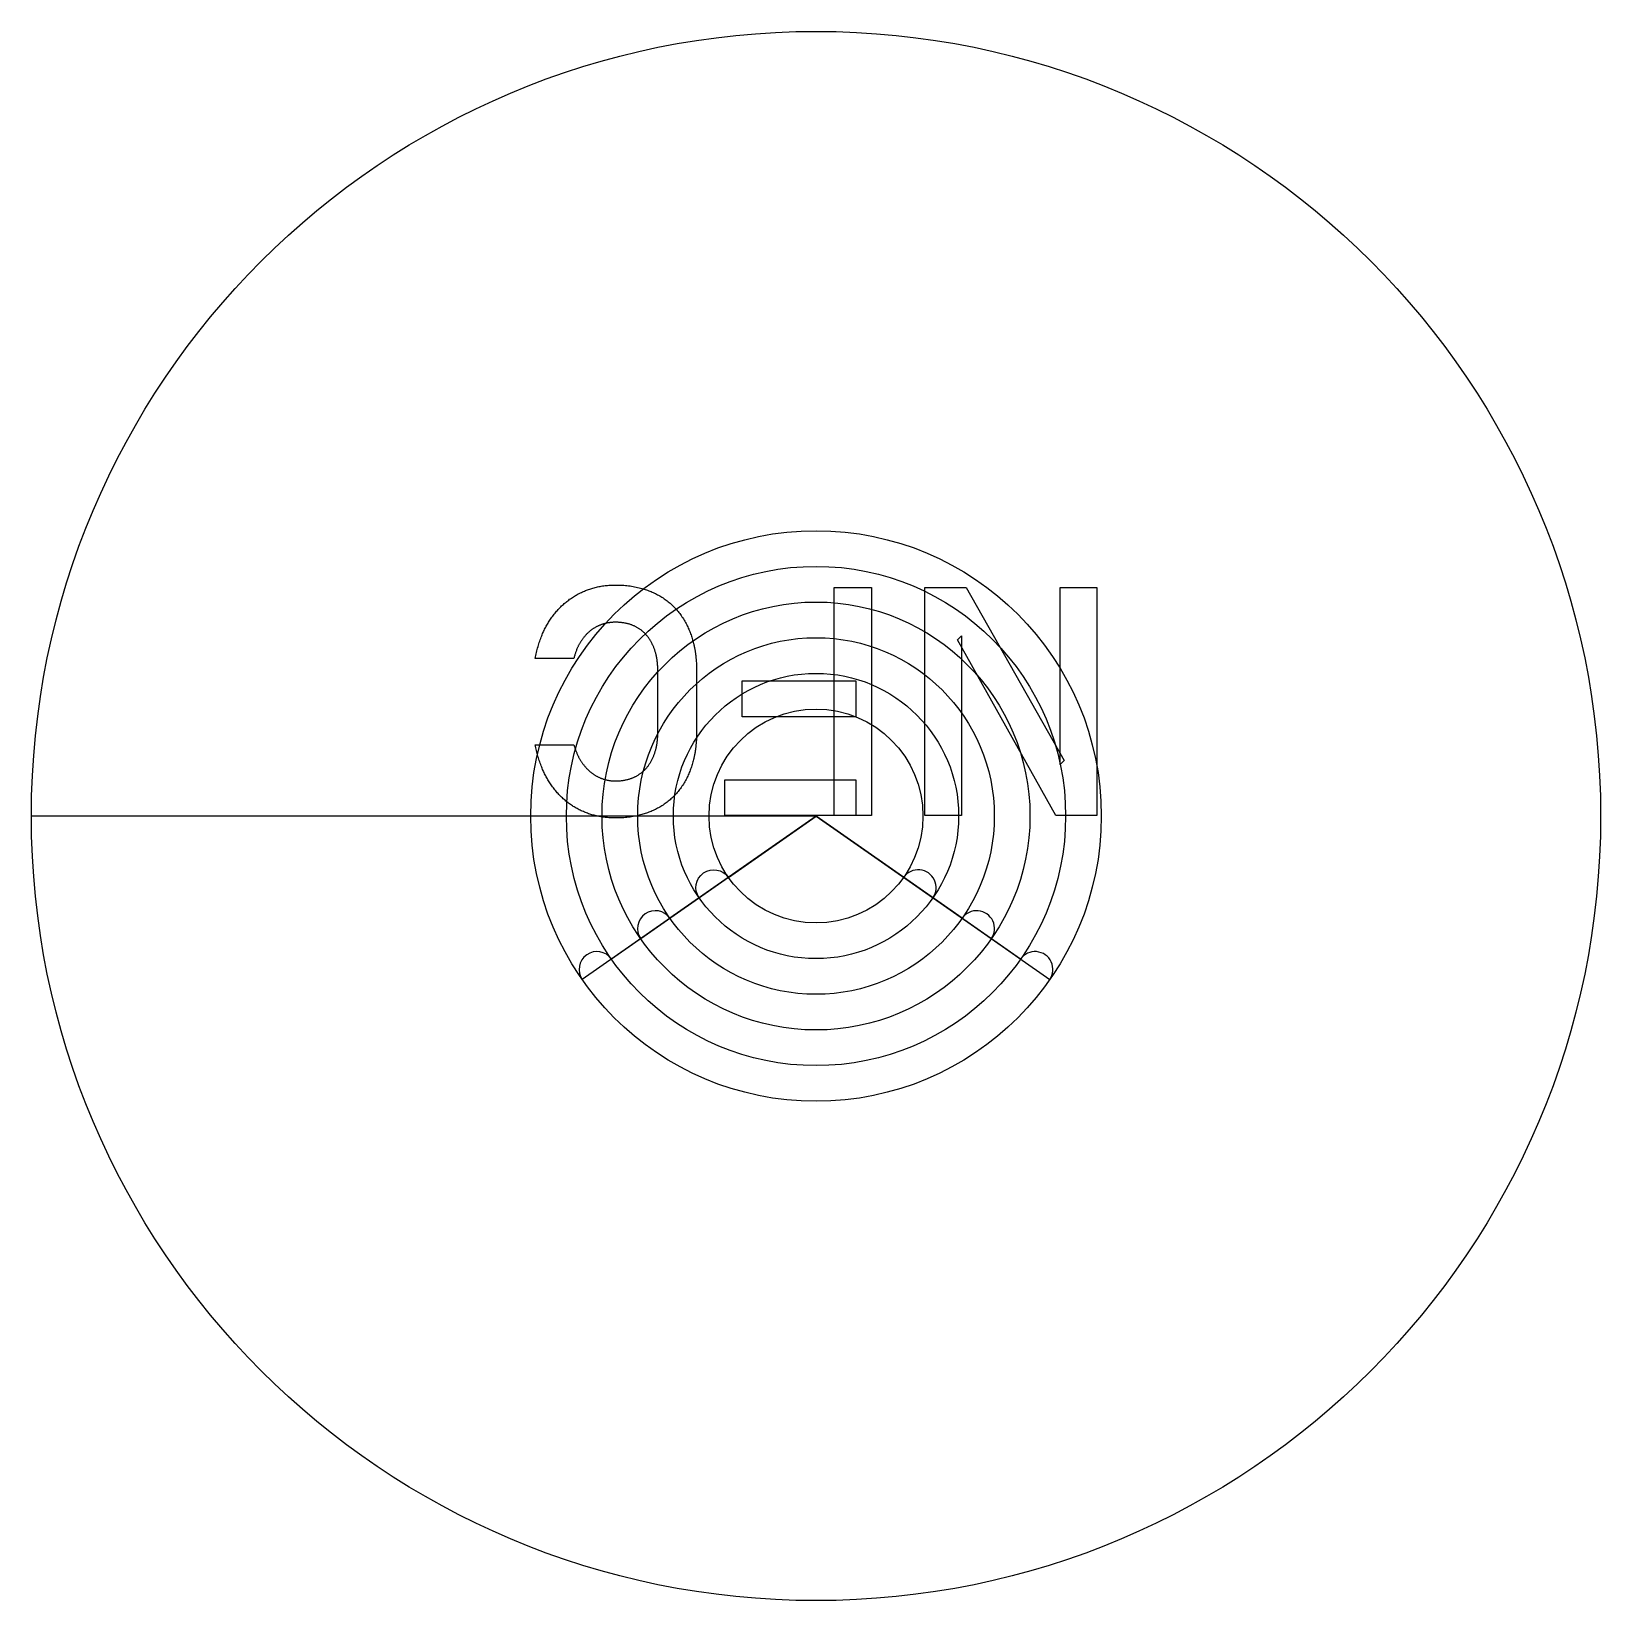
# Model space of a CAD drawing. Header units: millimetres. Extents: x -33 to 33, y -33 to 33.
import ezdxf

# ---------------------------------------------------------------- set-up
doc = ezdxf.new("R2010")
doc.units = ezdxf.units.MM
doc.layers.get('0').update_dxf_attribs({"linetype": 'CONTINUOUS'})

msp = doc.modelspace()

# ---------------------------------------------------------------- linework, layer by layer
for p, q in [((-10.181, 6.631), (-11.805, 6.631)), ((-6.655, 3.501), (-6.655, 6.136)), ((-5.024, 6.136), (-5.024, 3.501)), ((-11.805, 2.999), (-10.181, 2.999)), ((0, 0), (-33, 0)), ((0, 0), (-9.83, -6.883)), ((0, 0), (-8.601, -6.023)), ((0, 0), (-7.372, -5.162)), ((0, 0), (-6.144, -4.302)), ((0, 0), (9.83, -6.883)), ((3.686, -2.581), (0, 0)), ((4.915, -3.441), (0, 0)), ((6.144, -4.302), (0, 0)), ((7.372, -5.162), (0, 0)), ((8.601, -6.023), (0, 0))]:
    msp.add_line(p, q)
for points in [[(2.337, 0.015), (0.759, 0.015), (0.759, 9.615), (2.337, 9.615)], [(11.805, 0.015), (10.089, 0.015), (5.955, 7.403), (6.114, 7.575), (6.114, 0.015), (4.582, 0.015), (4.582, 9.609), (6.312, 9.609), (10.432, 2.333), (10.273, 2.161), (10.273, 9.609), (11.805, 9.609)], [(1.677, 4.175), (-3.11, 4.175), (-3.11, 5.687), (1.677, 5.687)], [(1.677, 0.015), (-3.836, 0.015), (-3.836, 1.527), (1.677, 1.527)]]:
    msp.add_lwpolyline(points, close=True)
msp.add_lwpolyline([(-3.686, -2.581), (0, 0), (-4.915, -3.441, -1)], format="xyb", close=True)
for radius in [33, 33, 12, 10.5, 9, 7.5, 6, 4.5]:
    msp.add_circle((0, 0), radius)
for centre, start, end in [((4.301, -3.011), -35, 145), ((-6.758, -4.732), 35, 215), ((6.758, -4.732), -35, 145), ((-9.215, -6.453), 35, 215), ((9.215, -6.453), -35, 145)]:
    msp.add_arc(centre, 0.75, start, end)
for points in [[(-11.165, 8.275), (-10.696, 8.968), (-9.996, 9.341)], [(-9.996, 9.341), (-9.296, 9.714), (-8.431, 9.714)], [(-8.431, 9.714), (-7.388, 9.714), (-6.619, 9.282)], [(-6.619, 9.282), (-5.85, 8.849), (-5.437, 8.044)], [(-11.805, 6.631), (-11.634, 7.582), (-11.165, 8.275)], [(-9.201, 7.974), (-9.554, 7.799), (-9.811, 7.456)], [(-8.431, 8.149), (-8.847, 8.149), (-9.201, 7.974)], [(-7.484, 7.905), (-7.883, 8.149), (-8.431, 8.149)], [(-5.437, 8.044), (-5.024, 7.238), (-5.024, 6.136)], [(-9.811, 7.456), (-10.069, 7.113), (-10.181, 6.631)], [(-6.87, 7.205), (-7.084, 7.661), (-7.484, 7.905)], [(-6.655, 6.136), (-6.655, 6.75), (-6.87, 7.205)], [(-6.87, 2.425), (-6.655, 2.881), (-6.655, 3.501)], [(-5.024, 3.501), (-5.024, 2.399), (-5.437, 1.59)], [(-11.168, 1.352), (-11.634, 2.049), (-11.805, 2.999)], [(-10.181, 2.999), (-10.062, 2.537), (-9.805, 2.191)], [(-9.805, 2.191), (-9.547, 1.844), (-9.194, 1.659)], [(-7.484, 1.722), (-7.084, 1.969), (-6.87, 2.425)], [(-9.999, 0.286), (-10.703, 0.656), (-11.168, 1.352)], [(-9.194, 1.659), (-8.841, 1.474), (-8.431, 1.474)], [(-8.431, 1.474), (-7.883, 1.474), (-7.484, 1.722)], [(-5.437, 1.59), (-5.85, 0.781), (-6.619, 0.349)], [(-8.431, -0.084), (-9.296, -0.084), (-9.999, 0.286)], [(-6.619, 0.349), (-7.388, -0.084), (-8.431, -0.084)]]:
    msp.add_open_spline(points, degree=2)

doc.saveas('drawing.dxf')
